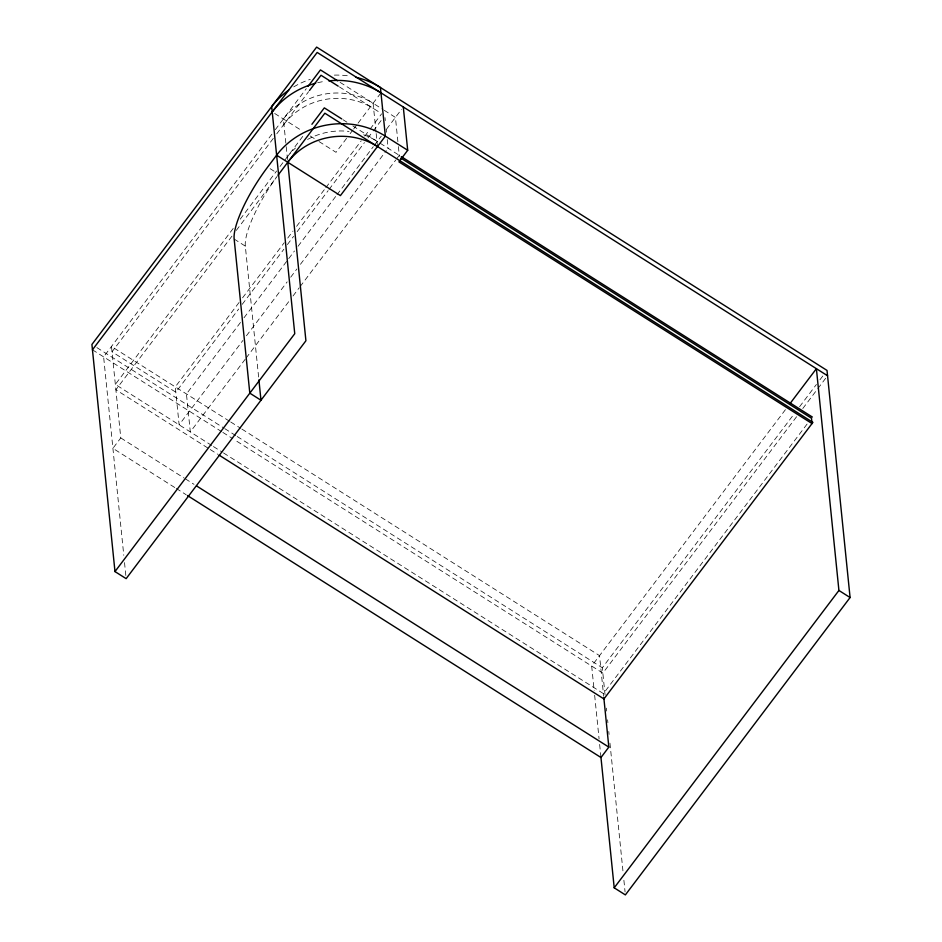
<?xml version="1.0" encoding="UTF-8"?>
<svg xmlns="http://www.w3.org/2000/svg" width="942" height="942" viewBox="0 0 942 942"><rect width="100%" height="100%" fill="white"/><g stroke="black" fill="none" stroke-linecap="round" stroke-linejoin="round"><path stroke-width="0.71" stroke-dasharray="4.71 3.53" d="M271.873 134.211L103.62 356.877L123.779 555.309M275.3 129.678L306.303 88.666M273.298 138.392L112.027 351.802L175.824 392.213L238.691 309.011M276.736 133.846L308.611 91.657M233.192 228.459L115.336 384.418L212.209 445.778M240.198 219.192L276.607 171.008M280.045 166.463L303.065 135.989M231.956 236.148L115.878 389.752L209.018 448.757M236.312 230.39L277.148 176.342M346.597 138.333L336.023 152.321L316.394 139.887M350.118 133.67L352.767 130.161M353.65 128.995L357.171 124.332M358.054 123.166L380.968 92.846M229.459 421.204L111.486 346.468L120.776 437.924L112.91 448.333L175 487.662M239.044 302.512L175.283 386.879L179.133 424.83L242.895 340.462M242.577 297.825L284.201 242.742M287.746 238.055L293.056 231.025M296.6 226.339L324.931 188.847M325.826 187.67L361.245 140.794M364.79 136.107L369.217 130.255M370.1 129.078L381.604 113.841M242.235 304.325L283.86 249.253M287.404 244.567L293.598 236.36M297.142 231.673L328.134 190.661M329.017 189.495L364.436 142.619M367.981 137.932L372.408 132.068M373.291 130.903L381.263 120.352M240.469 322.47L186.445 393.956L190.308 431.907L245.203 359.255M244.002 317.784L294.481 250.996M298.025 246.298L336.106 195.912M336.989 194.747L373.291 146.693M374.174 145.527L381.263 136.154M386.573 129.125L401.551 109.307M246.439 335.776L287.169 281.87M290.713 277.183L296.907 268.976M300.451 264.29L386.35 150.626M246.086 358.078L289.477 300.663M293.021 295.976L299.226 287.769M300.109 286.603L395.746 160.046M396.629 158.868L399.29 155.359M785.428 409.664L591.682 666.053L594.19 690.721M605.07 695.008L602.303 667.784L793.399 414.904M799.593 406.72L816.408 384.466M819.94 379.791L823.485 375.104M796.591 416.729L602.845 673.118L234.016 439.478M802.784 408.534L816.949 389.8M817.833 388.634L825.793 378.095M807.07 424.077L603.398 693.595L223.384 452.867M340.097 82.354L383.029 109.543M384.265 110.332L395.428 117.409L397.924 141.936M339.414 86.911L381.121 113.334M342.947 119.669L347.916 122.813M352.885 125.969L379.438 142.784M380.203 143.266L400.079 155.854M274.675 113.464L301.675 130.561M310.259 136.001L315.17 139.11M270.118 168.665L276.312 172.598M234.158 239.056L245.32 246.133L258.756 378.425M230.708 421.992L240.646 428.28M241.882 429.069L599.548 655.644L603.681 696.291M96.885 347.61L223.548 427.856M224.785 428.634L235.959 435.722M237.207 436.511L602.303 667.784M92.457 349.8L221.605 431.613M222.842 432.402L232.78 438.689M213.445 446.567L222.147 452.078M210.266 449.546L217.72 454.268M120.776 437.924L184.114 478.041M185.35 478.83L194.04 484.341M176.248 488.451L186.175 494.738M606.401 708.137L606.707 711.057M607.59 719.806L607.884 722.726M608.779 731.487L609.074 734.407M609.957 743.156L623.157 873.01M623.898 880.311L625.076 891.98M594.649 695.231L599.088 738.999M599.642 744.439L600.831 756.049M398.395 146.599L399.384 156.36M385.007 117.632L385.302 120.552M386.196 129.313L386.491 132.221M387.233 139.522L388.116 148.283M376.035 132.115L373.103 103.255A64.433 59.264 -5.8 0 0 283.389 118.975L286.062 145.245M376.176 133.564L377.353 145.103M286.203 146.705L287.781 162.271M124.521 562.598L125.851 575.727M317.69 82.719A78.104 71.839 -5.8 0 1 325.72 81.212M245.32 246.133A62.478 15.92 -57.6 0 1 275.982 177.967M287.239 156.937A64.433 59.264 -5.8 0 1 295.494 148M307.598 139.451A64.433 59.264 -5.8 0 1 349.023 131.421M363.647 134.788A64.433 59.264 -5.8 0 1 376.953 141.218M283.931 124.32A64.433 59.264 -5.8 0 1 373.644 108.589M293.739 86.888A78.104 71.839 -5.8 0 1 310.283 79.34M334.339 75.113A78.104 71.839 -5.8 0 1 349.588 76.055"/><path stroke-width="1.41" d="M92.457 349.8L317.171 52.434L827.559 375.752M308.069 86.323L320.468 69.92L337.648 80.8M309.494 90.479L321.01 75.254L338.19 86.134M400.868 158.115L811.486 418.236L812.028 423.57L398.925 161.883L407.698 150.284L385.36 136.143A78.104 71.839 -5.8 0 0 276.618 155.195L267.634 167.087A62.478 15.92 -57.6 0 0 234.158 239.056L249.807 393.155L260.969 400.232L258.909 379.873M311.92 124.273L324.319 107.871L341.71 118.88M277.925 175.306L324.86 113.205L812.922 422.381L603.94 698.929L218.956 455.045M287.687 161.294L305.915 340.757L126.146 578.647L114.983 571.582L294.752 333.692L271.685 106.576A78.104 71.839 -5.8 0 1 288.688 90.173M789.855 403.8L816.396 368.687L838.922 590.457L614.208 887.823L625.37 894.9L850.084 597.534L827.017 370.418L316.63 47.1L91.916 344.466L114.983 571.582M603.822 697.739L608.838 747.1L600.972 757.509L187.423 495.527M401.316 156.643L812.381 417.047M276.618 155.195L340.415 195.606L385.36 136.143L380.427 87.512A78.104 71.839 -5.8 0 0 355.57 77.197M838.922 590.457L850.084 597.534M196.525 485.907L608.838 747.1M600.866 756.508L614.208 887.823M403.294 106.999L407.698 150.284M272.226 111.91A78.104 71.839 -5.8 0 1 315.711 83.226M328.758 80.847A78.104 71.839 -5.8 0 1 380.968 92.846M287.781 162.271A64.433 59.264 -5.8 0 1 377.495 146.552"/></g></svg>
